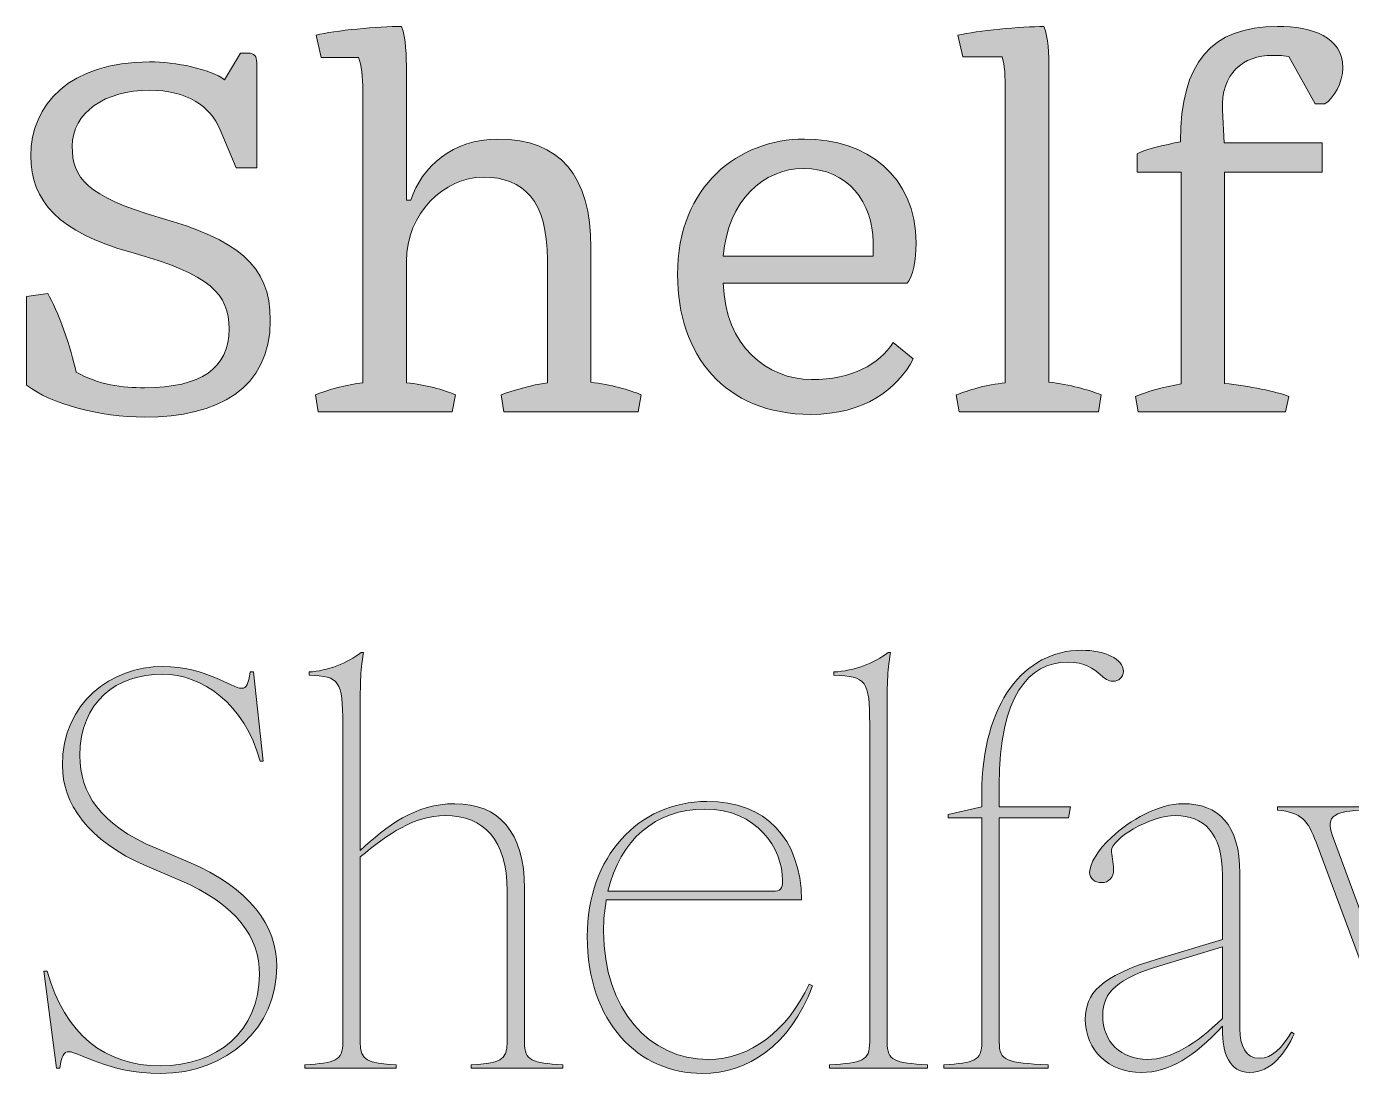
# Model space of a CAD drawing. Header units: millimetres. Extents: x 80.1 to 118.4, y -154.8 to -140.6.
# Drawn here: x 80.11 to 98.14, y -154.82 to -140.56 of the extents above; entities that cross this region are included whole.
import ezdxf

# ---------------------------------------------------------------- set-up
doc = ezdxf.new("R2010")
doc.units = ezdxf.units.MM
doc.header["$MEASUREMENT"] = 0
doc.layers.add('Layer 1', color=7, linetype='Continuous', lineweight=0)

msp = doc.modelspace()

# ---------------------------------------------------------------- hatches: boundary and pattern name
at = {"layer": 'Layer 1', "transparency": 33554687}
h = msp.add_hatch(color=7, dxfattribs=at)
h.dxf.hatch_style = 2
edge = h.paths.add_edge_path()
edge.add_spline(control_points=[(85.28, -141.184), (85.28, -141.184), (85.28, -142.925), (85.28, -142.925), (85.28, -142.925), (85.339, -142.925), (85.339, -142.925), (85.487, -142.473), (85.909, -142.095), (86.524, -142.095), (87.369, -142.095), (87.791, -142.592), (87.791, -143.577), (87.791, -143.577), (87.791, -145.406), (87.791, -145.406), (88.058, -145.436), (88.317, -145.51), (88.472, -145.577), (88.472, -145.577), (88.435, -145.806), (88.435, -145.806), (88.435, -145.806), (86.606, -145.806), (86.606, -145.806), (86.606, -145.806), (86.569, -145.577), (86.569, -145.577), (86.717, -145.525), (86.983, -145.436), (87.198, -145.414), (87.198, -145.414), (87.198, -143.74), (87.198, -143.74), (87.198, -142.932), (86.88, -142.614), (86.324, -142.614), (85.791, -142.614), (85.28, -143.103), (85.28, -143.762), (85.28, -143.762), (85.28, -145.414), (85.28, -145.414), (85.539, -145.436), (85.791, -145.51), (85.947, -145.577), (85.947, -145.577), (85.902, -145.806), (85.902, -145.806), (85.902, -145.806), (84.08, -145.806), (84.08, -145.806), (84.08, -145.806), (84.043, -145.577), (84.043, -145.577), (84.206, -145.51), (84.465, -145.436), (84.687, -145.414), (84.687, -145.414), (84.687, -141.436), (84.687, -141.436), (84.687, -141.258), (84.665, -141.081), (84.628, -140.984), (84.628, -140.984), (84.117, -140.984), (84.117, -140.984), (84.117, -140.984), (84.05, -140.681), (84.05, -140.681), (84.295, -140.614), (84.91, -140.562), (85.213, -140.562), (85.272, -140.725), (85.28, -140.955), (85.28, -141.184)], knot_values=[0, 0, 0, 0, 1, 1, 1, 2, 2, 2, 3, 3, 3, 4, 4, 4, 5, 5, 5, 6, 6, 6, 7, 7, 7, 8, 8, 8, 9, 9, 9, 10, 10, 10, 11, 11, 11, 12, 12, 12, 13, 13, 13, 14, 14, 14, 15, 15, 15, 16, 16, 16, 17, 17, 17, 18, 18, 18, 19, 19, 19, 20, 20, 20, 21, 21, 21, 22, 22, 22, 23, 23, 23, 24, 24, 24, 25, 25, 25, 25], degree=3, periodic=0)
h = msp.add_hatch(color=7, dxfattribs=at)
h.dxf.hatch_style = 2
edge = h.paths.add_edge_path()
edge.add_spline(control_points=[(92.8, -145.806), (92.8, -145.806), (92.762, -145.577), (92.762, -145.577), (92.918, -145.517), (93.17, -145.436), (93.429, -145.414), (93.429, -145.414), (93.429, -141.436), (93.429, -141.436), (93.429, -141.258), (93.422, -141.073), (93.385, -140.977), (93.385, -140.977), (92.851, -140.977), (92.851, -140.977), (92.851, -140.977), (92.785, -140.681), (92.785, -140.681), (93.044, -140.621), (93.651, -140.562), (93.955, -140.562), (94.014, -140.718), (94.022, -140.925), (94.022, -141.147), (94.022, -141.147), (94.022, -145.406), (94.022, -145.406), (94.303, -145.429), (94.577, -145.517), (94.733, -145.577), (94.733, -145.577), (94.696, -145.806), (94.696, -145.806), (94.696, -145.806), (92.8, -145.806), (92.8, -145.806)], knot_values=[0, 0, 0, 0, 1, 1, 1, 2, 2, 2, 3, 3, 3, 4, 4, 4, 5, 5, 5, 6, 6, 6, 7, 7, 7, 8, 8, 8, 9, 9, 9, 10, 10, 10, 11, 11, 11, 12, 12, 12, 12], degree=3, periodic=0)
h = msp.add_hatch(color=7, dxfattribs=at)
h.dxf.hatch_style = 2
edge = h.paths.add_edge_path()
edge.add_spline(control_points=[(95.237, -145.806), (95.237, -145.806), (95.2, -145.599), (95.2, -145.599), (95.333, -145.54), (95.6, -145.466), (95.822, -145.429), (95.822, -145.429), (95.822, -142.547), (95.822, -142.547), (95.822, -142.547), (95.222, -142.547), (95.222, -142.547), (95.222, -142.547), (95.222, -142.295), (95.222, -142.295), (95.289, -142.251), (95.607, -142.169), (95.814, -142.132), (95.814, -142.132), (95.814, -142.125), (95.814, -142.125), (95.814, -141.058), (96.229, -140.562), (97.133, -140.562), (97.607, -140.562), (98.022, -140.703), (98.022, -141.125), (98.022, -141.325), (97.896, -141.547), (97.777, -141.614), (97.777, -141.614), (97.644, -141.614), (97.644, -141.614), (97.644, -141.614), (97.288, -140.97), (97.288, -140.97), (97.185, -140.955), (97.111, -140.955), (97.066, -140.955), (96.666, -140.955), (96.363, -141.199), (96.385, -141.703), (96.385, -141.703), (96.407, -142.147), (96.407, -142.147), (96.407, -142.147), (97.74, -142.147), (97.74, -142.147), (97.74, -142.147), (97.74, -142.547), (97.74, -142.547), (97.74, -142.547), (96.414, -142.547), (96.414, -142.547), (96.414, -142.547), (96.414, -145.421), (96.414, -145.421), (96.74, -145.458), (97.126, -145.532), (97.288, -145.599), (97.288, -145.599), (97.244, -145.806), (97.244, -145.806), (97.244, -145.806), (95.237, -145.806), (95.237, -145.806)], knot_values=[0, 0, 0, 0, 1, 1, 1, 2, 2, 2, 3, 3, 3, 4, 4, 4, 5, 5, 5, 6, 6, 6, 7, 7, 7, 8, 8, 8, 9, 9, 9, 10, 10, 10, 11, 11, 11, 12, 12, 12, 13, 13, 13, 14, 14, 14, 15, 15, 15, 16, 16, 16, 17, 17, 17, 18, 18, 18, 19, 19, 19, 20, 20, 20, 21, 21, 21, 22, 22, 22, 22], degree=3, periodic=0)
h = msp.add_hatch(color=7, dxfattribs=at)
h.dxf.hatch_style = 2
edge = h.paths.add_edge_path()
edge.add_spline(control_points=[(82.805, -141.288), (82.805, -141.288), (83.02, -140.925), (83.02, -140.925), (83.02, -140.925), (83.124, -140.925), (83.124, -140.925), (83.213, -140.925), (83.242, -140.97), (83.242, -141.058), (83.242, -141.058), (83.242, -142.488), (83.242, -142.488), (83.242, -142.488), (82.961, -142.488), (82.961, -142.488), (82.961, -142.488), (82.746, -141.969), (82.746, -141.969), (82.613, -141.644), (82.287, -141.429), (81.783, -141.429), (81.183, -141.429), (80.731, -141.732), (80.731, -142.192), (80.731, -142.621), (80.924, -142.873), (81.916, -143.162), (82.976, -143.466), (83.427, -143.799), (83.427, -144.562), (83.427, -145.495), (82.716, -145.88), (81.716, -145.88), (81.102, -145.88), (80.442, -145.703), (80.109, -145.443), (80.109, -145.443), (80.109, -144.236), (80.109, -144.236), (80.109, -144.236), (80.398, -144.199), (80.398, -144.199), (80.531, -144.406), (80.724, -144.962), (80.783, -145.266), (81.087, -145.443), (81.42, -145.48), (81.716, -145.48), (82.487, -145.48), (82.865, -145.214), (82.865, -144.68), (82.865, -144.206), (82.62, -143.94), (81.531, -143.636), (80.546, -143.362), (80.168, -142.94), (80.168, -142.325), (80.168, -141.629), (80.694, -141.044), (81.783, -141.044), (82.139, -141.044), (82.613, -141.14), (82.805, -141.288)], knot_values=[0, 0, 0, 0, 1, 1, 1, 2, 2, 2, 3, 3, 3, 4, 4, 4, 5, 5, 5, 6, 6, 6, 7, 7, 7, 8, 8, 8, 9, 9, 9, 10, 10, 10, 11, 11, 11, 12, 12, 12, 13, 13, 13, 14, 14, 14, 15, 15, 15, 16, 16, 16, 17, 17, 17, 18, 18, 18, 19, 19, 19, 20, 20, 20, 21, 21, 21, 21], degree=3, periodic=0)
h = msp.add_hatch(color=7, dxfattribs=at)
h.dxf.hatch_style = 2
edge = h.paths.add_edge_path()
edge.add_spline(control_points=[(89.592, -143.688), (89.592, -143.688), (91.629, -143.688), (91.629, -143.688), (91.629, -143.688), (91.629, -143.495), (91.629, -143.495), (91.629, -142.969), (91.295, -142.495), (90.68, -142.495), (90.147, -142.495), (89.651, -142.932), (89.592, -143.688)], knot_values=[0, 0, 0, 0, 1, 1, 1, 2, 2, 2, 3, 3, 3, 4, 4, 4, 4], degree=3, periodic=0)
edge = h.paths.add_edge_path()
edge.add_spline(control_points=[(90.784, -145.843), (89.606, -145.843), (88.969, -145.029), (88.969, -143.94), (88.969, -142.725), (89.806, -142.095), (90.695, -142.095), (91.54, -142.095), (92.214, -142.592), (92.214, -143.51), (92.214, -143.74), (92.169, -143.977), (92.095, -144.058), (92.095, -144.058), (89.592, -144.058), (89.592, -144.058), (89.614, -144.91), (90.192, -145.369), (90.792, -145.369), (91.347, -145.369), (91.71, -145.162), (91.903, -144.866), (91.903, -144.866), (92.177, -145.088), (92.177, -145.088), (91.954, -145.503), (91.51, -145.843), (90.784, -145.843)], knot_values=[0, 0, 0, 0, 1, 1, 1, 2, 2, 2, 3, 3, 3, 4, 4, 4, 5, 5, 5, 6, 6, 6, 7, 7, 7, 8, 8, 8, 9, 9, 9, 9], degree=3, periodic=0)
h = msp.add_hatch(color=7, dxfattribs=at)
h.dxf.hatch_style = 2
edge = h.paths.add_edge_path()
edge.add_spline(control_points=[(84.413, -154.387), (84.413, -154.387), (84.413, -150.061), (84.413, -150.061), (84.413, -149.469), (84.369, -149.409), (83.954, -149.394), (83.954, -149.394), (83.954, -149.35), (83.954, -149.35), (84.206, -149.335), (84.473, -149.232), (84.665, -149.083), (84.665, -149.083), (84.695, -149.083), (84.695, -149.083), (84.65, -149.38), (84.65, -149.469), (84.65, -150.061), (84.65, -150.061), (84.65, -151.78), (84.65, -151.78), (85.013, -151.446), (85.398, -151.143), (85.939, -151.143), (86.532, -151.143), (86.887, -151.528), (86.887, -152.298), (86.887, -152.298), (86.887, -154.387), (86.887, -154.387), (86.887, -154.653), (86.991, -154.668), (87.406, -154.698), (87.406, -154.698), (87.406, -154.742), (87.406, -154.742), (87.406, -154.742), (86.161, -154.742), (86.161, -154.742), (86.161, -154.742), (86.161, -154.698), (86.161, -154.698), (86.546, -154.668), (86.65, -154.653), (86.65, -154.387), (86.65, -154.387), (86.65, -152.328), (86.65, -152.328), (86.65, -151.639), (86.339, -151.305), (85.806, -151.305), (85.384, -151.305), (85.028, -151.557), (84.65, -151.868), (84.65, -151.868), (84.65, -154.387), (84.65, -154.387), (84.65, -154.653), (84.754, -154.668), (85.139, -154.698), (85.139, -154.698), (85.139, -154.742), (85.139, -154.742), (85.139, -154.742), (83.895, -154.742), (83.895, -154.742), (83.895, -154.742), (83.895, -154.698), (83.895, -154.698), (84.31, -154.668), (84.413, -154.653), (84.413, -154.387)], knot_values=[0, 0, 0, 0, 1, 1, 1, 2, 2, 2, 3, 3, 3, 4, 4, 4, 5, 5, 5, 6, 6, 6, 7, 7, 7, 8, 8, 8, 9, 9, 9, 10, 10, 10, 11, 11, 11, 12, 12, 12, 13, 13, 13, 14, 14, 14, 15, 15, 15, 16, 16, 16, 17, 17, 17, 18, 18, 18, 19, 19, 19, 20, 20, 20, 21, 21, 21, 22, 22, 22, 23, 23, 23, 24, 24, 24, 24], degree=3, periodic=0)
h = msp.add_hatch(color=7, dxfattribs=at)
h.dxf.hatch_style = 2
edge = h.paths.add_edge_path()
edge.add_spline(control_points=[(91.584, -154.387), (91.584, -154.387), (91.584, -150.061), (91.584, -150.061), (91.584, -149.469), (91.54, -149.409), (91.096, -149.394), (91.096, -149.394), (91.096, -149.35), (91.096, -149.35), (91.377, -149.335), (91.644, -149.232), (91.836, -149.083), (91.836, -149.083), (91.866, -149.083), (91.866, -149.083), (91.821, -149.38), (91.821, -149.469), (91.821, -150.061), (91.821, -150.061), (91.821, -154.387), (91.821, -154.387), (91.821, -154.653), (91.925, -154.668), (92.37, -154.698), (92.37, -154.698), (92.37, -154.742), (92.37, -154.742), (92.37, -154.742), (91.036, -154.742), (91.036, -154.742), (91.036, -154.742), (91.036, -154.698), (91.036, -154.698), (91.481, -154.668), (91.584, -154.653), (91.584, -154.387)], knot_values=[0, 0, 0, 0, 1, 1, 1, 2, 2, 2, 3, 3, 3, 4, 4, 4, 5, 5, 5, 6, 6, 6, 7, 7, 7, 8, 8, 8, 9, 9, 9, 10, 10, 10, 11, 11, 11, 12, 12, 12, 12], degree=3, periodic=0)
h = msp.add_hatch(color=7, dxfattribs=at)
h.dxf.hatch_style = 2
edge = h.paths.add_edge_path()
edge.add_spline(control_points=[(93.11, -154.387), (93.11, -154.387), (93.11, -151.335), (93.11, -151.335), (93.11, -151.335), (92.651, -151.335), (92.651, -151.335), (92.651, -151.335), (92.651, -151.291), (92.651, -151.291), (92.651, -151.291), (93.11, -151.187), (93.11, -151.187), (93.11, -151.187), (93.11, -151.009), (93.11, -151.009), (93.11, -149.78), (93.688, -149.054), (94.466, -149.054), (94.777, -149.054), (95.036, -149.172), (95.036, -149.343), (95.036, -149.424), (94.97, -149.476), (94.895, -149.476), (94.829, -149.476), (94.784, -149.439), (94.725, -149.387), (94.629, -149.306), (94.51, -149.217), (94.281, -149.217), (93.747, -149.217), (93.347, -149.676), (93.347, -150.891), (93.347, -150.891), (93.347, -151.187), (93.347, -151.187), (93.347, -151.187), (94.318, -151.187), (94.318, -151.187), (94.318, -151.187), (94.288, -151.335), (94.288, -151.335), (94.288, -151.335), (93.347, -151.335), (93.347, -151.335), (93.347, -151.335), (93.347, -154.387), (93.347, -154.387), (93.347, -154.653), (93.451, -154.668), (94.014, -154.698), (94.014, -154.698), (94.014, -154.742), (94.014, -154.742), (94.014, -154.742), (92.592, -154.742), (92.592, -154.742), (92.592, -154.742), (92.592, -154.698), (92.592, -154.698), (93.007, -154.668), (93.11, -154.653), (93.11, -154.387)], knot_values=[0, 0, 0, 0, 1, 1, 1, 2, 2, 2, 3, 3, 3, 4, 4, 4, 5, 5, 5, 6, 6, 6, 7, 7, 7, 8, 8, 8, 9, 9, 9, 10, 10, 10, 11, 11, 11, 12, 12, 12, 13, 13, 13, 14, 14, 14, 15, 15, 15, 16, 16, 16, 17, 17, 17, 18, 18, 18, 19, 19, 19, 20, 20, 20, 21, 21, 21, 21], degree=3, periodic=0)
h = msp.add_hatch(color=7, dxfattribs=at)
h.dxf.hatch_style = 2
edge = h.paths.add_edge_path()
edge.add_spline(control_points=[(80.687, -154.52), (80.613, -154.52), (80.591, -154.579), (80.561, -154.742), (80.561, -154.742), (80.517, -154.742), (80.517, -154.742), (80.517, -154.742), (80.346, -153.424), (80.346, -153.424), (80.346, -153.424), (80.391, -153.424), (80.391, -153.424), (80.628, -154.283), (81.176, -154.713), (81.931, -154.713), (82.702, -154.713), (83.279, -154.239), (83.279, -153.468), (83.279, -152.965), (82.983, -152.52), (82.183, -152.18), (82.183, -152.18), (81.746, -151.995), (81.746, -151.995), (80.931, -151.646), (80.598, -151.128), (80.598, -150.624), (80.598, -149.765), (81.265, -149.276), (81.961, -149.276), (82.553, -149.276), (82.902, -149.572), (83.035, -149.572), (83.109, -149.572), (83.124, -149.513), (83.153, -149.35), (83.153, -149.35), (83.198, -149.35), (83.198, -149.35), (83.198, -149.35), (83.331, -150.565), (83.331, -150.565), (83.331, -150.565), (83.287, -150.565), (83.287, -150.565), (83.079, -149.78), (82.494, -149.38), (81.961, -149.38), (81.339, -149.38), (80.835, -149.75), (80.835, -150.491), (80.835, -150.994), (81.102, -151.424), (81.872, -151.75), (81.872, -151.75), (82.309, -151.935), (82.309, -151.935), (83.153, -152.291), (83.516, -152.809), (83.516, -153.357), (83.516, -154.187), (82.85, -154.816), (81.931, -154.816), (81.22, -154.816), (80.82, -154.52), (80.687, -154.52)], knot_values=[0, 0, 0, 0, 1, 1, 1, 2, 2, 2, 3, 3, 3, 4, 4, 4, 5, 5, 5, 6, 6, 6, 7, 7, 7, 8, 8, 8, 9, 9, 9, 10, 10, 10, 11, 11, 11, 12, 12, 12, 13, 13, 13, 14, 14, 14, 15, 15, 15, 16, 16, 16, 17, 17, 17, 18, 18, 18, 19, 19, 19, 20, 20, 20, 21, 21, 21, 22, 22, 22, 22], degree=3, periodic=0)
h = msp.add_hatch(color=7, dxfattribs=at)
h.dxf.hatch_style = 2
edge = h.paths.add_edge_path()
edge.add_spline(control_points=[(90.273, -152.335), (90.362, -152.335), (90.399, -152.306), (90.399, -152.187), (90.399, -151.757), (90.051, -151.217), (89.34, -151.217), (88.666, -151.217), (88.184, -151.639), (88.021, -152.335), (88.021, -152.335), (90.273, -152.335), (90.273, -152.335)], knot_values=[0, 0, 0, 0, 1, 1, 1, 2, 2, 2, 3, 3, 3, 4, 4, 4, 4], degree=3, periodic=0)
edge = h.paths.add_edge_path()
edge.add_spline(control_points=[(87.74, -152.95), (87.74, -151.868), (88.436, -151.113), (89.369, -151.113), (90.169, -151.113), (90.643, -151.609), (90.658, -152.454), (90.658, -152.454), (87.999, -152.454), (87.999, -152.454), (87.977, -152.587), (87.962, -152.728), (87.962, -152.876), (87.962, -153.957), (88.599, -154.624), (89.384, -154.624), (89.962, -154.624), (90.458, -154.239), (90.762, -153.602), (90.762, -153.602), (90.806, -153.624), (90.806, -153.624), (90.502, -154.439), (89.917, -154.816), (89.31, -154.816), (88.436, -154.816), (87.74, -154.12), (87.74, -152.95)], knot_values=[0, 0, 0, 0, 1, 1, 1, 2, 2, 2, 3, 3, 3, 4, 4, 4, 5, 5, 5, 6, 6, 6, 7, 7, 7, 8, 8, 8, 9, 9, 9, 9], degree=3, periodic=0)
h = msp.add_hatch(color=7, dxfattribs=at)
h.dxf.hatch_style = 2
edge = h.paths.add_edge_path()
edge.add_spline(control_points=[(95.362, -154.624), (95.688, -154.624), (96.022, -154.416), (96.385, -154.068), (96.385, -154.068), (96.385, -153.091), (96.385, -153.091), (96.385, -153.091), (95.533, -153.35), (95.533, -153.35), (94.97, -153.52), (94.755, -153.705), (94.755, -154.024), (94.755, -154.394), (95.007, -154.624), (95.362, -154.624)], knot_values=[0, 0, 0, 0, 1, 1, 1, 2, 2, 2, 3, 3, 3, 4, 4, 4, 5, 5, 5, 5], degree=3, periodic=0)
edge = h.paths.add_edge_path()
edge.add_spline(control_points=[(96.385, -154.209), (96.385, -154.209), (96.385, -154.172), (96.385, -154.172), (95.999, -154.587), (95.659, -154.802), (95.281, -154.802), (94.837, -154.802), (94.518, -154.505), (94.518, -154.076), (94.518, -153.735), (94.711, -153.491), (95.511, -153.254), (95.511, -153.254), (96.385, -152.994), (96.385, -152.994), (96.385, -152.994), (96.385, -152.12), (96.385, -152.12), (96.385, -151.528), (96.118, -151.305), (95.748, -151.305), (95.377, -151.305), (94.874, -151.631), (94.874, -151.78), (94.874, -151.832), (94.903, -151.957), (94.903, -152.031), (94.903, -152.15), (94.837, -152.217), (94.74, -152.217), (94.651, -152.217), (94.577, -152.165), (94.577, -152.076), (94.577, -151.965), (94.688, -151.772), (94.874, -151.602), (95.125, -151.365), (95.511, -151.143), (95.851, -151.143), (96.325, -151.143), (96.622, -151.424), (96.622, -152.091), (96.622, -152.091), (96.622, -154.209), (96.622, -154.209), (96.622, -154.439), (96.696, -154.609), (96.888, -154.609), (97.059, -154.609), (97.192, -154.468), (97.325, -154.253), (97.325, -154.253), (97.362, -154.276), (97.362, -154.276), (97.244, -154.528), (97.051, -154.802), (96.755, -154.802), (96.474, -154.802), (96.385, -154.543), (96.385, -154.209)], knot_values=[0, 0, 0, 0, 1, 1, 1, 2, 2, 2, 3, 3, 3, 4, 4, 4, 5, 5, 5, 6, 6, 6, 7, 7, 7, 8, 8, 8, 9, 9, 9, 10, 10, 10, 11, 11, 11, 12, 12, 12, 13, 13, 13, 14, 14, 14, 15, 15, 15, 16, 16, 16, 17, 17, 17, 18, 18, 18, 19, 19, 19, 20, 20, 20, 20], degree=3, periodic=0)
h = msp.add_hatch(color=7, dxfattribs=at)
h.dxf.hatch_style = 2
edge = h.paths.add_edge_path()
edge.add_spline(control_points=[(99.311, -151.231), (99.311, -151.231), (99.311, -151.187), (99.311, -151.187), (99.311, -151.187), (100.526, -151.187), (100.526, -151.187), (100.526, -151.187), (100.526, -151.231), (100.526, -151.231), (99.963, -151.231), (99.948, -151.35), (100.044, -151.617), (100.044, -151.617), (101.066, -154.38), (101.066, -154.38), (101.066, -154.38), (102.037, -151.735), (102.037, -151.735), (102.148, -151.439), (102.096, -151.261), (101.563, -151.231), (101.563, -151.231), (101.563, -151.187), (101.563, -151.187), (101.563, -151.187), (102.748, -151.187), (102.748, -151.187), (102.748, -151.187), (102.748, -151.231), (102.748, -151.231), (102.437, -151.261), (102.274, -151.446), (102.163, -151.743), (102.163, -151.743), (101.022, -154.816), (101.022, -154.816), (101.022, -154.816), (100.977, -154.816), (100.977, -154.816), (100.977, -154.816), (99.926, -151.987), (99.926, -151.987), (99.926, -151.987), (98.874, -154.816), (98.874, -154.816), (98.874, -154.816), (98.829, -154.816), (98.829, -154.816), (98.829, -154.816), (97.659, -151.669), (97.659, -151.669), (97.548, -151.372), (97.459, -151.261), (97.133, -151.231), (97.133, -151.231), (97.133, -151.187), (97.133, -151.187), (97.133, -151.187), (98.378, -151.187), (98.378, -151.187), (98.378, -151.187), (98.378, -151.231), (98.378, -151.231), (97.815, -151.231), (97.8, -151.35), (97.896, -151.617), (97.896, -151.617), (98.918, -154.38), (98.918, -154.38), (98.918, -154.38), (99.859, -151.817), (99.859, -151.817), (99.859, -151.817), (99.807, -151.669), (99.807, -151.669), (99.696, -151.372), (99.607, -151.261), (99.311, -151.231)], knot_values=[0, 0, 0, 0, 1, 1, 1, 2, 2, 2, 3, 3, 3, 4, 4, 4, 5, 5, 5, 6, 6, 6, 7, 7, 7, 8, 8, 8, 9, 9, 9, 10, 10, 10, 11, 11, 11, 12, 12, 12, 13, 13, 13, 14, 14, 14, 15, 15, 15, 16, 16, 16, 17, 17, 17, 18, 18, 18, 19, 19, 19, 20, 20, 20, 21, 21, 21, 22, 22, 22, 23, 23, 23, 24, 24, 24, 25, 25, 25, 26, 26, 26, 26], degree=3, periodic=0)

# ---------------------------------------------------------------- linework, layer by layer
at = {"layer": 'Layer 1'}
for points, knots in [([(85.28, -141.184), (85.28, -141.184), (85.28, -142.925), (85.28, -142.925), (85.28, -142.925), (85.339, -142.925), (85.339, -142.925), (85.487, -142.473), (85.909, -142.095), (86.524, -142.095), (87.369, -142.095), (87.791, -142.592), (87.791, -143.577), (87.791, -143.577), (87.791, -145.406), (87.791, -145.406), (88.058, -145.436), (88.317, -145.51), (88.472, -145.577), (88.472, -145.577), (88.435, -145.806), (88.435, -145.806), (88.435, -145.806), (86.606, -145.806), (86.606, -145.806), (86.606, -145.806), (86.569, -145.577), (86.569, -145.577), (86.717, -145.525), (86.983, -145.436), (87.198, -145.414), (87.198, -145.414), (87.198, -143.74), (87.198, -143.74), (87.198, -142.932), (86.88, -142.614), (86.324, -142.614), (85.791, -142.614), (85.28, -143.103), (85.28, -143.762), (85.28, -143.762), (85.28, -145.414), (85.28, -145.414), (85.539, -145.436), (85.791, -145.51), (85.947, -145.577), (85.947, -145.577), (85.902, -145.806), (85.902, -145.806), (85.902, -145.806), (84.08, -145.806), (84.08, -145.806), (84.08, -145.806), (84.043, -145.577), (84.043, -145.577), (84.206, -145.51), (84.465, -145.436), (84.687, -145.414), (84.687, -145.414), (84.687, -141.436), (84.687, -141.436), (84.687, -141.258), (84.665, -141.081), (84.628, -140.984), (84.628, -140.984), (84.117, -140.984), (84.117, -140.984), (84.117, -140.984), (84.05, -140.681), (84.05, -140.681), (84.295, -140.614), (84.91, -140.562), (85.213, -140.562), (85.272, -140.725), (85.28, -140.955), (85.28, -141.184)], [0, 0, 0, 0, 1, 1, 1, 2, 2, 2, 3, 3, 3, 4, 4, 4, 5, 5, 5, 6, 6, 6, 7, 7, 7, 8, 8, 8, 9, 9, 9, 10, 10, 10, 11, 11, 11, 12, 12, 12, 13, 13, 13, 14, 14, 14, 15, 15, 15, 16, 16, 16, 17, 17, 17, 18, 18, 18, 19, 19, 19, 20, 20, 20, 21, 21, 21, 22, 22, 22, 23, 23, 23, 24, 24, 24, 25, 25, 25, 25]), ([(92.8, -145.806), (92.8, -145.806), (92.762, -145.577), (92.762, -145.577), (92.918, -145.517), (93.17, -145.436), (93.429, -145.414), (93.429, -145.414), (93.429, -141.436), (93.429, -141.436), (93.429, -141.258), (93.422, -141.073), (93.385, -140.977), (93.385, -140.977), (92.851, -140.977), (92.851, -140.977), (92.851, -140.977), (92.785, -140.681), (92.785, -140.681), (93.044, -140.621), (93.651, -140.562), (93.955, -140.562), (94.014, -140.718), (94.022, -140.925), (94.022, -141.147), (94.022, -141.147), (94.022, -145.406), (94.022, -145.406), (94.303, -145.429), (94.577, -145.517), (94.733, -145.577), (94.733, -145.577), (94.696, -145.806), (94.696, -145.806), (94.696, -145.806), (92.8, -145.806), (92.8, -145.806)], [0, 0, 0, 0, 1, 1, 1, 2, 2, 2, 3, 3, 3, 4, 4, 4, 5, 5, 5, 6, 6, 6, 7, 7, 7, 8, 8, 8, 9, 9, 9, 10, 10, 10, 11, 11, 11, 12, 12, 12, 12]), ([(95.237, -145.806), (95.237, -145.806), (95.2, -145.599), (95.2, -145.599), (95.333, -145.54), (95.6, -145.466), (95.822, -145.429), (95.822, -145.429), (95.822, -142.547), (95.822, -142.547), (95.822, -142.547), (95.222, -142.547), (95.222, -142.547), (95.222, -142.547), (95.222, -142.295), (95.222, -142.295), (95.289, -142.251), (95.607, -142.169), (95.814, -142.132), (95.814, -142.132), (95.814, -142.125), (95.814, -142.125), (95.814, -141.058), (96.229, -140.562), (97.133, -140.562), (97.607, -140.562), (98.022, -140.703), (98.022, -141.125), (98.022, -141.325), (97.896, -141.547), (97.777, -141.614), (97.777, -141.614), (97.644, -141.614), (97.644, -141.614), (97.644, -141.614), (97.288, -140.97), (97.288, -140.97), (97.185, -140.955), (97.111, -140.955), (97.066, -140.955), (96.666, -140.955), (96.363, -141.199), (96.385, -141.703), (96.385, -141.703), (96.407, -142.147), (96.407, -142.147), (96.407, -142.147), (97.74, -142.147), (97.74, -142.147), (97.74, -142.147), (97.74, -142.547), (97.74, -142.547), (97.74, -142.547), (96.414, -142.547), (96.414, -142.547), (96.414, -142.547), (96.414, -145.421), (96.414, -145.421), (96.74, -145.458), (97.126, -145.532), (97.288, -145.599), (97.288, -145.599), (97.244, -145.806), (97.244, -145.806), (97.244, -145.806), (95.237, -145.806), (95.237, -145.806)], [0, 0, 0, 0, 1, 1, 1, 2, 2, 2, 3, 3, 3, 4, 4, 4, 5, 5, 5, 6, 6, 6, 7, 7, 7, 8, 8, 8, 9, 9, 9, 10, 10, 10, 11, 11, 11, 12, 12, 12, 13, 13, 13, 14, 14, 14, 15, 15, 15, 16, 16, 16, 17, 17, 17, 18, 18, 18, 19, 19, 19, 20, 20, 20, 21, 21, 21, 22, 22, 22, 22]), ([(82.805, -141.288), (82.805, -141.288), (83.02, -140.925), (83.02, -140.925), (83.02, -140.925), (83.124, -140.925), (83.124, -140.925), (83.213, -140.925), (83.242, -140.97), (83.242, -141.058), (83.242, -141.058), (83.242, -142.488), (83.242, -142.488), (83.242, -142.488), (82.961, -142.488), (82.961, -142.488), (82.961, -142.488), (82.746, -141.969), (82.746, -141.969), (82.613, -141.644), (82.287, -141.429), (81.783, -141.429), (81.183, -141.429), (80.731, -141.732), (80.731, -142.192), (80.731, -142.621), (80.924, -142.873), (81.916, -143.162), (82.976, -143.466), (83.427, -143.799), (83.427, -144.562), (83.427, -145.495), (82.716, -145.88), (81.716, -145.88), (81.102, -145.88), (80.442, -145.703), (80.109, -145.443), (80.109, -145.443), (80.109, -144.236), (80.109, -144.236), (80.109, -144.236), (80.398, -144.199), (80.398, -144.199), (80.531, -144.406), (80.724, -144.962), (80.783, -145.266), (81.087, -145.443), (81.42, -145.48), (81.716, -145.48), (82.487, -145.48), (82.865, -145.214), (82.865, -144.68), (82.865, -144.206), (82.62, -143.94), (81.531, -143.636), (80.546, -143.362), (80.168, -142.94), (80.168, -142.325), (80.168, -141.629), (80.694, -141.044), (81.783, -141.044), (82.139, -141.044), (82.613, -141.14), (82.805, -141.288)], [0, 0, 0, 0, 1, 1, 1, 2, 2, 2, 3, 3, 3, 4, 4, 4, 5, 5, 5, 6, 6, 6, 7, 7, 7, 8, 8, 8, 9, 9, 9, 10, 10, 10, 11, 11, 11, 12, 12, 12, 13, 13, 13, 14, 14, 14, 15, 15, 15, 16, 16, 16, 17, 17, 17, 18, 18, 18, 19, 19, 19, 20, 20, 20, 21, 21, 21, 21]), ([(90.784, -145.843), (89.606, -145.843), (88.969, -145.029), (88.969, -143.94), (88.969, -142.725), (89.806, -142.095), (90.695, -142.095), (91.54, -142.095), (92.214, -142.592), (92.214, -143.51), (92.214, -143.74), (92.169, -143.977), (92.095, -144.058), (92.095, -144.058), (89.592, -144.058), (89.592, -144.058), (89.614, -144.91), (90.192, -145.369), (90.792, -145.369), (91.347, -145.369), (91.71, -145.162), (91.903, -144.866), (91.903, -144.866), (92.177, -145.088), (92.177, -145.088), (91.954, -145.503), (91.51, -145.843), (90.784, -145.843)], [0, 0, 0, 0, 1, 1, 1, 2, 2, 2, 3, 3, 3, 4, 4, 4, 5, 5, 5, 6, 6, 6, 7, 7, 7, 8, 8, 8, 9, 9, 9, 9]), ([(89.592, -143.688), (89.592, -143.688), (91.629, -143.688), (91.629, -143.688), (91.629, -143.688), (91.629, -143.495), (91.629, -143.495), (91.629, -142.969), (91.295, -142.495), (90.68, -142.495), (90.147, -142.495), (89.651, -142.932), (89.592, -143.688)], [0, 0, 0, 0, 1, 1, 1, 2, 2, 2, 3, 3, 3, 4, 4, 4, 4]), ([(84.413, -154.387), (84.413, -154.387), (84.413, -150.061), (84.413, -150.061), (84.413, -149.469), (84.369, -149.409), (83.954, -149.394), (83.954, -149.394), (83.954, -149.35), (83.954, -149.35), (84.206, -149.335), (84.473, -149.232), (84.665, -149.083), (84.665, -149.083), (84.695, -149.083), (84.695, -149.083), (84.65, -149.38), (84.65, -149.469), (84.65, -150.061), (84.65, -150.061), (84.65, -151.78), (84.65, -151.78), (85.013, -151.446), (85.398, -151.143), (85.939, -151.143), (86.532, -151.143), (86.887, -151.528), (86.887, -152.298), (86.887, -152.298), (86.887, -154.387), (86.887, -154.387), (86.887, -154.653), (86.991, -154.668), (87.406, -154.698), (87.406, -154.698), (87.406, -154.742), (87.406, -154.742), (87.406, -154.742), (86.161, -154.742), (86.161, -154.742), (86.161, -154.742), (86.161, -154.698), (86.161, -154.698), (86.546, -154.668), (86.65, -154.653), (86.65, -154.387), (86.65, -154.387), (86.65, -152.328), (86.65, -152.328), (86.65, -151.639), (86.339, -151.305), (85.806, -151.305), (85.384, -151.305), (85.028, -151.557), (84.65, -151.868), (84.65, -151.868), (84.65, -154.387), (84.65, -154.387), (84.65, -154.653), (84.754, -154.668), (85.139, -154.698), (85.139, -154.698), (85.139, -154.742), (85.139, -154.742), (85.139, -154.742), (83.895, -154.742), (83.895, -154.742), (83.895, -154.742), (83.895, -154.698), (83.895, -154.698), (84.31, -154.668), (84.413, -154.653), (84.413, -154.387)], [0, 0, 0, 0, 1, 1, 1, 2, 2, 2, 3, 3, 3, 4, 4, 4, 5, 5, 5, 6, 6, 6, 7, 7, 7, 8, 8, 8, 9, 9, 9, 10, 10, 10, 11, 11, 11, 12, 12, 12, 13, 13, 13, 14, 14, 14, 15, 15, 15, 16, 16, 16, 17, 17, 17, 18, 18, 18, 19, 19, 19, 20, 20, 20, 21, 21, 21, 22, 22, 22, 23, 23, 23, 24, 24, 24, 24]), ([(91.584, -154.387), (91.584, -154.387), (91.584, -150.061), (91.584, -150.061), (91.584, -149.469), (91.54, -149.409), (91.096, -149.394), (91.096, -149.394), (91.096, -149.35), (91.096, -149.35), (91.377, -149.335), (91.644, -149.232), (91.836, -149.083), (91.836, -149.083), (91.866, -149.083), (91.866, -149.083), (91.821, -149.38), (91.821, -149.469), (91.821, -150.061), (91.821, -150.061), (91.821, -154.387), (91.821, -154.387), (91.821, -154.653), (91.925, -154.668), (92.37, -154.698), (92.37, -154.698), (92.37, -154.742), (92.37, -154.742), (92.37, -154.742), (91.036, -154.742), (91.036, -154.742), (91.036, -154.742), (91.036, -154.698), (91.036, -154.698), (91.481, -154.668), (91.584, -154.653), (91.584, -154.387)], [0, 0, 0, 0, 1, 1, 1, 2, 2, 2, 3, 3, 3, 4, 4, 4, 5, 5, 5, 6, 6, 6, 7, 7, 7, 8, 8, 8, 9, 9, 9, 10, 10, 10, 11, 11, 11, 12, 12, 12, 12]), ([(93.11, -154.387), (93.11, -154.387), (93.11, -151.335), (93.11, -151.335), (93.11, -151.335), (92.651, -151.335), (92.651, -151.335), (92.651, -151.335), (92.651, -151.291), (92.651, -151.291), (92.651, -151.291), (93.11, -151.187), (93.11, -151.187), (93.11, -151.187), (93.11, -151.009), (93.11, -151.009), (93.11, -149.78), (93.688, -149.054), (94.466, -149.054), (94.777, -149.054), (95.036, -149.172), (95.036, -149.343), (95.036, -149.424), (94.97, -149.476), (94.895, -149.476), (94.829, -149.476), (94.784, -149.439), (94.725, -149.387), (94.629, -149.306), (94.51, -149.217), (94.281, -149.217), (93.747, -149.217), (93.347, -149.676), (93.347, -150.891), (93.347, -150.891), (93.347, -151.187), (93.347, -151.187), (93.347, -151.187), (94.318, -151.187), (94.318, -151.187), (94.318, -151.187), (94.288, -151.335), (94.288, -151.335), (94.288, -151.335), (93.347, -151.335), (93.347, -151.335), (93.347, -151.335), (93.347, -154.387), (93.347, -154.387), (93.347, -154.653), (93.451, -154.668), (94.014, -154.698), (94.014, -154.698), (94.014, -154.742), (94.014, -154.742), (94.014, -154.742), (92.592, -154.742), (92.592, -154.742), (92.592, -154.742), (92.592, -154.698), (92.592, -154.698), (93.007, -154.668), (93.11, -154.653), (93.11, -154.387)], [0, 0, 0, 0, 1, 1, 1, 2, 2, 2, 3, 3, 3, 4, 4, 4, 5, 5, 5, 6, 6, 6, 7, 7, 7, 8, 8, 8, 9, 9, 9, 10, 10, 10, 11, 11, 11, 12, 12, 12, 13, 13, 13, 14, 14, 14, 15, 15, 15, 16, 16, 16, 17, 17, 17, 18, 18, 18, 19, 19, 19, 20, 20, 20, 21, 21, 21, 21]), ([(80.687, -154.52), (80.613, -154.52), (80.591, -154.579), (80.561, -154.742), (80.561, -154.742), (80.517, -154.742), (80.517, -154.742), (80.517, -154.742), (80.346, -153.424), (80.346, -153.424), (80.346, -153.424), (80.391, -153.424), (80.391, -153.424), (80.628, -154.283), (81.176, -154.713), (81.931, -154.713), (82.702, -154.713), (83.279, -154.239), (83.279, -153.468), (83.279, -152.965), (82.983, -152.52), (82.183, -152.18), (82.183, -152.18), (81.746, -151.995), (81.746, -151.995), (80.931, -151.646), (80.598, -151.128), (80.598, -150.624), (80.598, -149.765), (81.265, -149.276), (81.961, -149.276), (82.553, -149.276), (82.902, -149.572), (83.035, -149.572), (83.109, -149.572), (83.124, -149.513), (83.153, -149.35), (83.153, -149.35), (83.198, -149.35), (83.198, -149.35), (83.198, -149.35), (83.331, -150.565), (83.331, -150.565), (83.331, -150.565), (83.287, -150.565), (83.287, -150.565), (83.079, -149.78), (82.494, -149.38), (81.961, -149.38), (81.339, -149.38), (80.835, -149.75), (80.835, -150.491), (80.835, -150.994), (81.102, -151.424), (81.872, -151.75), (81.872, -151.75), (82.309, -151.935), (82.309, -151.935), (83.153, -152.291), (83.516, -152.809), (83.516, -153.357), (83.516, -154.187), (82.85, -154.816), (81.931, -154.816), (81.22, -154.816), (80.82, -154.52), (80.687, -154.52)], [0, 0, 0, 0, 1, 1, 1, 2, 2, 2, 3, 3, 3, 4, 4, 4, 5, 5, 5, 6, 6, 6, 7, 7, 7, 8, 8, 8, 9, 9, 9, 10, 10, 10, 11, 11, 11, 12, 12, 12, 13, 13, 13, 14, 14, 14, 15, 15, 15, 16, 16, 16, 17, 17, 17, 18, 18, 18, 19, 19, 19, 20, 20, 20, 21, 21, 21, 22, 22, 22, 22]), ([(87.74, -152.95), (87.74, -151.868), (88.436, -151.113), (89.369, -151.113), (90.169, -151.113), (90.643, -151.609), (90.658, -152.454), (90.658, -152.454), (87.999, -152.454), (87.999, -152.454), (87.977, -152.587), (87.962, -152.728), (87.962, -152.876), (87.962, -153.957), (88.599, -154.624), (89.384, -154.624), (89.962, -154.624), (90.458, -154.239), (90.762, -153.602), (90.762, -153.602), (90.806, -153.624), (90.806, -153.624), (90.502, -154.439), (89.917, -154.816), (89.31, -154.816), (88.436, -154.816), (87.74, -154.12), (87.74, -152.95)], [0, 0, 0, 0, 1, 1, 1, 2, 2, 2, 3, 3, 3, 4, 4, 4, 5, 5, 5, 6, 6, 6, 7, 7, 7, 8, 8, 8, 9, 9, 9, 9]), ([(90.273, -152.335), (90.362, -152.335), (90.399, -152.306), (90.399, -152.187), (90.399, -151.757), (90.051, -151.217), (89.34, -151.217), (88.666, -151.217), (88.184, -151.639), (88.021, -152.335), (88.021, -152.335), (90.273, -152.335), (90.273, -152.335)], [0, 0, 0, 0, 1, 1, 1, 2, 2, 2, 3, 3, 3, 4, 4, 4, 4]), ([(96.385, -154.209), (96.385, -154.209), (96.385, -154.172), (96.385, -154.172), (95.999, -154.587), (95.659, -154.802), (95.281, -154.802), (94.837, -154.802), (94.518, -154.505), (94.518, -154.076), (94.518, -153.735), (94.711, -153.491), (95.511, -153.254), (95.511, -153.254), (96.385, -152.994), (96.385, -152.994), (96.385, -152.994), (96.385, -152.12), (96.385, -152.12), (96.385, -151.528), (96.118, -151.305), (95.748, -151.305), (95.377, -151.305), (94.874, -151.631), (94.874, -151.78), (94.874, -151.832), (94.903, -151.957), (94.903, -152.031), (94.903, -152.15), (94.837, -152.217), (94.74, -152.217), (94.651, -152.217), (94.577, -152.165), (94.577, -152.076), (94.577, -151.965), (94.688, -151.772), (94.874, -151.602), (95.125, -151.365), (95.511, -151.143), (95.851, -151.143), (96.325, -151.143), (96.622, -151.424), (96.622, -152.091), (96.622, -152.091), (96.622, -154.209), (96.622, -154.209), (96.622, -154.439), (96.696, -154.609), (96.888, -154.609), (97.059, -154.609), (97.192, -154.468), (97.325, -154.253), (97.325, -154.253), (97.362, -154.276), (97.362, -154.276), (97.244, -154.528), (97.051, -154.802), (96.755, -154.802), (96.474, -154.802), (96.385, -154.543), (96.385, -154.209)], [0, 0, 0, 0, 1, 1, 1, 2, 2, 2, 3, 3, 3, 4, 4, 4, 5, 5, 5, 6, 6, 6, 7, 7, 7, 8, 8, 8, 9, 9, 9, 10, 10, 10, 11, 11, 11, 12, 12, 12, 13, 13, 13, 14, 14, 14, 15, 15, 15, 16, 16, 16, 17, 17, 17, 18, 18, 18, 19, 19, 19, 20, 20, 20, 20]), ([(99.311, -151.231), (99.311, -151.231), (99.311, -151.187), (99.311, -151.187), (99.311, -151.187), (100.526, -151.187), (100.526, -151.187), (100.526, -151.187), (100.526, -151.231), (100.526, -151.231), (99.963, -151.231), (99.948, -151.35), (100.044, -151.617), (100.044, -151.617), (101.066, -154.38), (101.066, -154.38), (101.066, -154.38), (102.037, -151.735), (102.037, -151.735), (102.148, -151.439), (102.096, -151.261), (101.563, -151.231), (101.563, -151.231), (101.563, -151.187), (101.563, -151.187), (101.563, -151.187), (102.748, -151.187), (102.748, -151.187), (102.748, -151.187), (102.748, -151.231), (102.748, -151.231), (102.437, -151.261), (102.274, -151.446), (102.163, -151.743), (102.163, -151.743), (101.022, -154.816), (101.022, -154.816), (101.022, -154.816), (100.977, -154.816), (100.977, -154.816), (100.977, -154.816), (99.926, -151.987), (99.926, -151.987), (99.926, -151.987), (98.874, -154.816), (98.874, -154.816), (98.874, -154.816), (98.829, -154.816), (98.829, -154.816), (98.829, -154.816), (97.659, -151.669), (97.659, -151.669), (97.548, -151.372), (97.459, -151.261), (97.133, -151.231), (97.133, -151.231), (97.133, -151.187), (97.133, -151.187), (97.133, -151.187), (98.378, -151.187), (98.378, -151.187), (98.378, -151.187), (98.378, -151.231), (98.378, -151.231), (97.815, -151.231), (97.8, -151.35), (97.896, -151.617), (97.896, -151.617), (98.918, -154.38), (98.918, -154.38), (98.918, -154.38), (99.859, -151.817), (99.859, -151.817), (99.859, -151.817), (99.807, -151.669), (99.807, -151.669), (99.696, -151.372), (99.607, -151.261), (99.311, -151.231)], [0, 0, 0, 0, 1, 1, 1, 2, 2, 2, 3, 3, 3, 4, 4, 4, 5, 5, 5, 6, 6, 6, 7, 7, 7, 8, 8, 8, 9, 9, 9, 10, 10, 10, 11, 11, 11, 12, 12, 12, 13, 13, 13, 14, 14, 14, 15, 15, 15, 16, 16, 16, 17, 17, 17, 18, 18, 18, 19, 19, 19, 20, 20, 20, 21, 21, 21, 22, 22, 22, 23, 23, 23, 24, 24, 24, 25, 25, 25, 26, 26, 26, 26]), ([(95.362, -154.624), (95.688, -154.624), (96.022, -154.416), (96.385, -154.068), (96.385, -154.068), (96.385, -153.091), (96.385, -153.091), (96.385, -153.091), (95.533, -153.35), (95.533, -153.35), (94.97, -153.52), (94.755, -153.705), (94.755, -154.024), (94.755, -154.394), (95.007, -154.624), (95.362, -154.624)], [0, 0, 0, 0, 1, 1, 1, 2, 2, 2, 3, 3, 3, 4, 4, 4, 5, 5, 5, 5])]:
    msp.add_open_spline(points, degree=3, knots=knots, dxfattribs=at)

doc.saveas('drawing.dxf')
